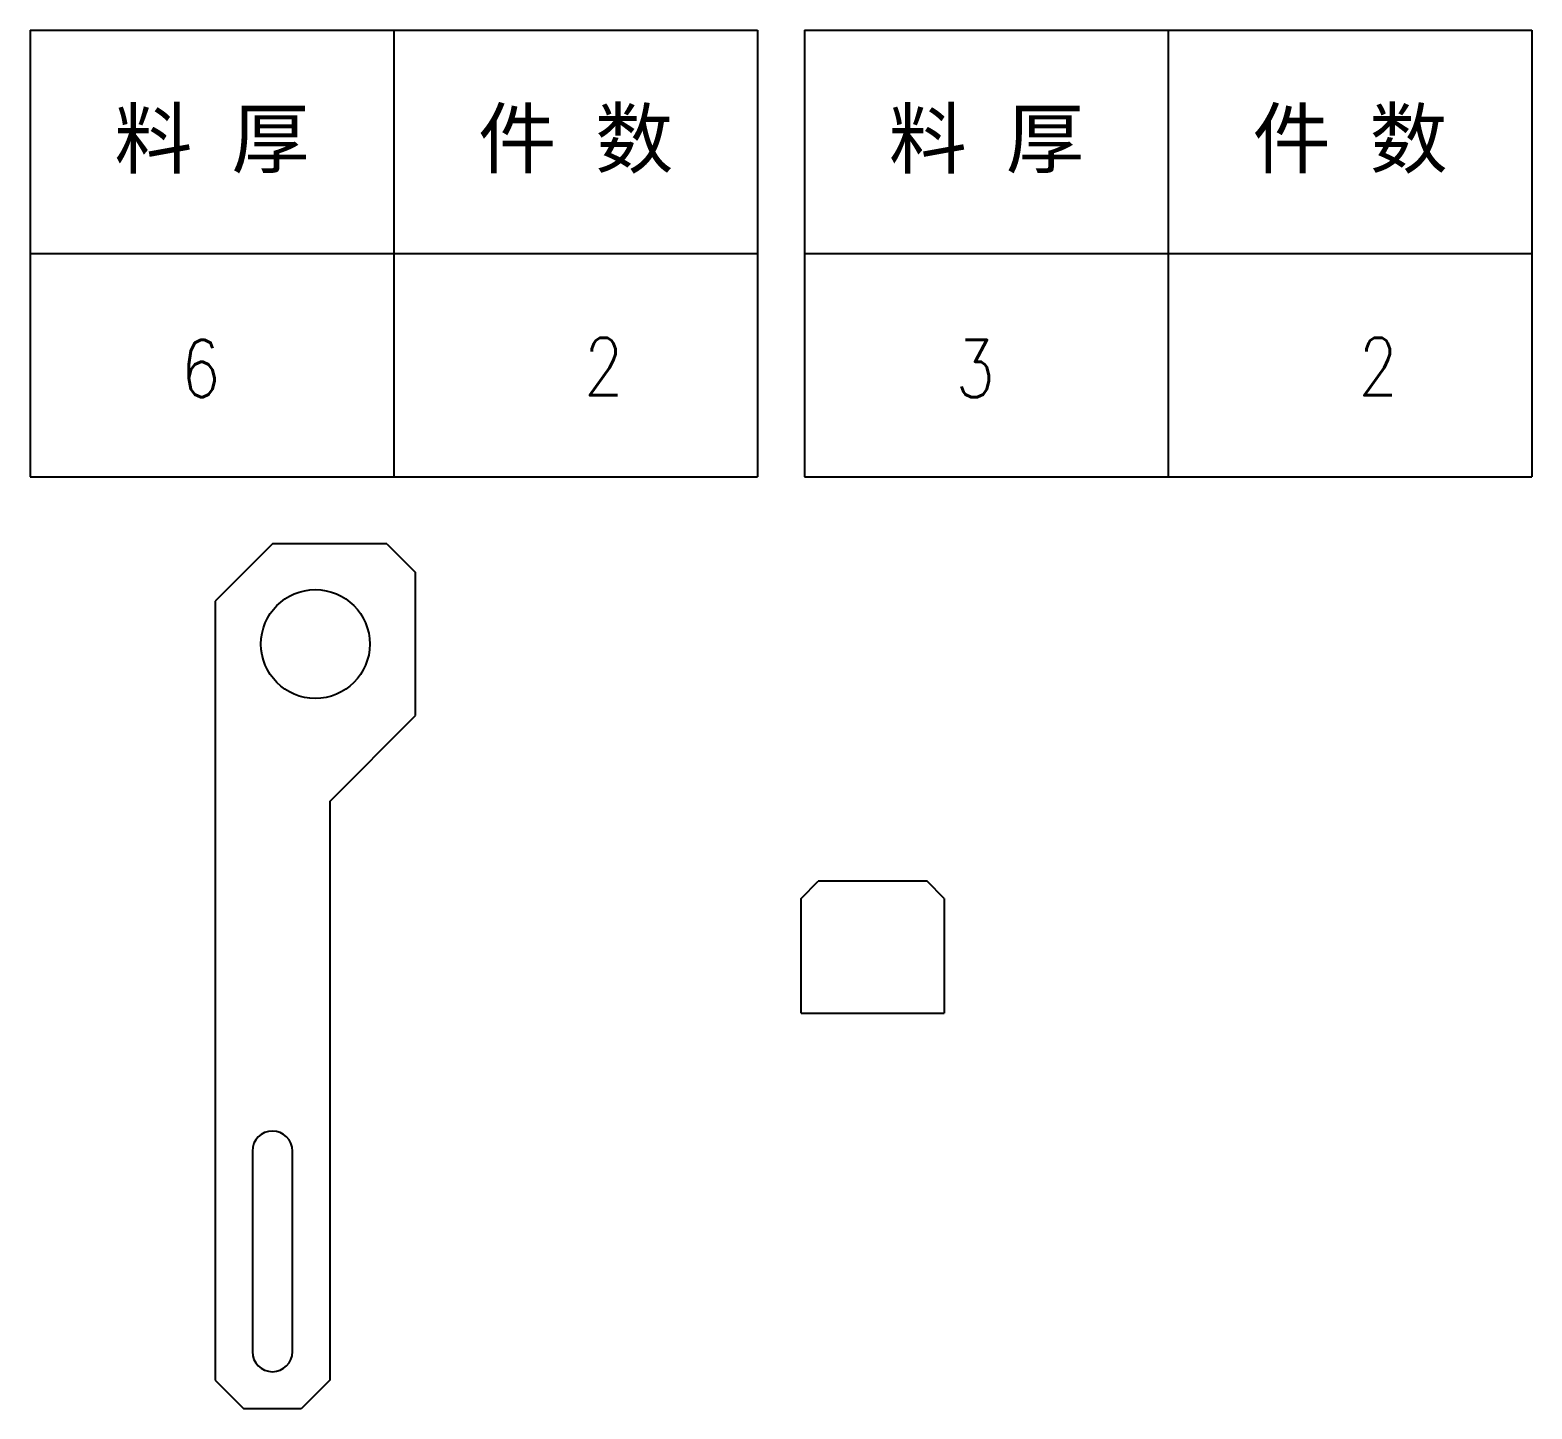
# Model space of a CAD drawing. Header units: millimetres. Extents: x -162325 to -83245, y 277409 to 326486.
# Drawn here: x -159661.2 to -159399, y 298658.1 to 298898.8 of the extents above; entities that cross this region are included whole.
import ezdxf
from ezdxf.enums import TextEntityAlignment as Align

# ---------------------------------------------------------------- set-up
doc = ezdxf.new("R2010")
doc.units = ezdxf.units.MM
doc.styles.add('DIM', font='romans.shx', dxfattribs={"width": 0.8, "bigfont": 'bigfont.shx'})
doc.styles.get("Standard").update_dxf_attribs({"font": 'txt', "bigfont": 'gbcbig.shx'})

# ---------------------------------------------------------------- blocks, each defined once
blk = doc.blocks.new('*T608')
at = {"color": 0, "linetype": 'ByBlock', "lineweight": -2, "transparency": 16777216}
for p, q in [((0, 0), (127, 0)), ((0, 0), (0, -78)), ((63.5, 0), (63.5, -78)), ((127, 0), (127, -78)), ((0, -39), (127, -39)), ((0, -78), (127, -78))]:
    blk.add_line(p, q, dxfattribs=at)
at = {"color": 0, "transparency": 16777216, "char_height": 10, "width": 60.5, "attachment_point": 5}
for s, insert in [('{\\fSimSun|b0|i0|c134|p2;料 厚}', (31.75, -19.5)), ('{\\fSimSun|b0|i0|c134|p2;件 数}', (95.25, -19.5))]:
    blk.add_mtext(s, dxfattribs=dict(at, insert=insert))
blk = doc.blocks.new('拆图参数')
blk.add_blockref('*T608', (-63.5, 78))
at = {"style": 'DIM', "width": 0.8}
blk.add_attdef('6', text='', height=10, dxfattribs=at).set_placement((-37.13, 18.91), align=Align.MIDDLE_LEFT)
blk.add_attdef('1', text='', height=10, dxfattribs=at).set_placement((36.65, 19.27), align=Align.MIDDLE_CENTER)

msp = doc.modelspace()

# ---------------------------------------------------------------- linework, layer by layer
at = {"color": 7}
for p, q in [((-159618.877, 298809.093), (-159628.877, 298799.093)), ((-159598.877, 298809.093), (-159618.877, 298809.093)), ((-159598.877, 298809.093), (-159593.877, 298804.093)), ((-159593.877, 298779.093), (-159593.877, 298804.093)), ((-159628.877, 298799.093), (-159628.877, 298663.093)), ((-159608.877, 298764.093), (-159593.877, 298779.093)), ((-159608.877, 298764.093), (-159608.877, 298663.093)), ((-159526.579, 298747.197), (-159523.579, 298750.197)), ((-159504.579, 298750.197), (-159523.579, 298750.197)), ((-159501.579, 298747.197), (-159504.579, 298750.197)), ((-159526.579, 298727.197), (-159526.579, 298747.197)), ((-159501.579, 298747.197), (-159501.579, 298727.197)), ((-159526.579, 298727.197), (-159501.579, 298727.197)), ((-159622.377, 298703.093), (-159622.377, 298668.093)), ((-159615.377, 298668.093), (-159615.377, 298703.093)), ((-159628.877, 298663.093), (-159623.877, 298658.093)), ((-159608.877, 298663.093), (-159613.877, 298658.093)), ((-159613.877, 298658.093), (-159623.877, 298658.093))]:
    msp.add_line(p, q, dxfattribs=at)
msp.add_circle((-159611.377, 298791.593), 9.5, dxfattribs=at)
for centre, start, end in [((-159618.877, 298703.093), 0, 180), ((-159618.877, 298668.093), 180, 0)]:
    msp.add_arc(centre, 3.5, start, end, dxfattribs=at)

# ---------------------------------------------------------------- block references
for p, values in [((-159597.686, 298820.752), {'1': '2', '6': '6'}), ((-159462.493, 298820.752), {'1': '2', '6': '3'})]:
    msp.add_blockref('拆图参数', p).add_auto_attribs(values)

doc.saveas('drawing.dxf')
